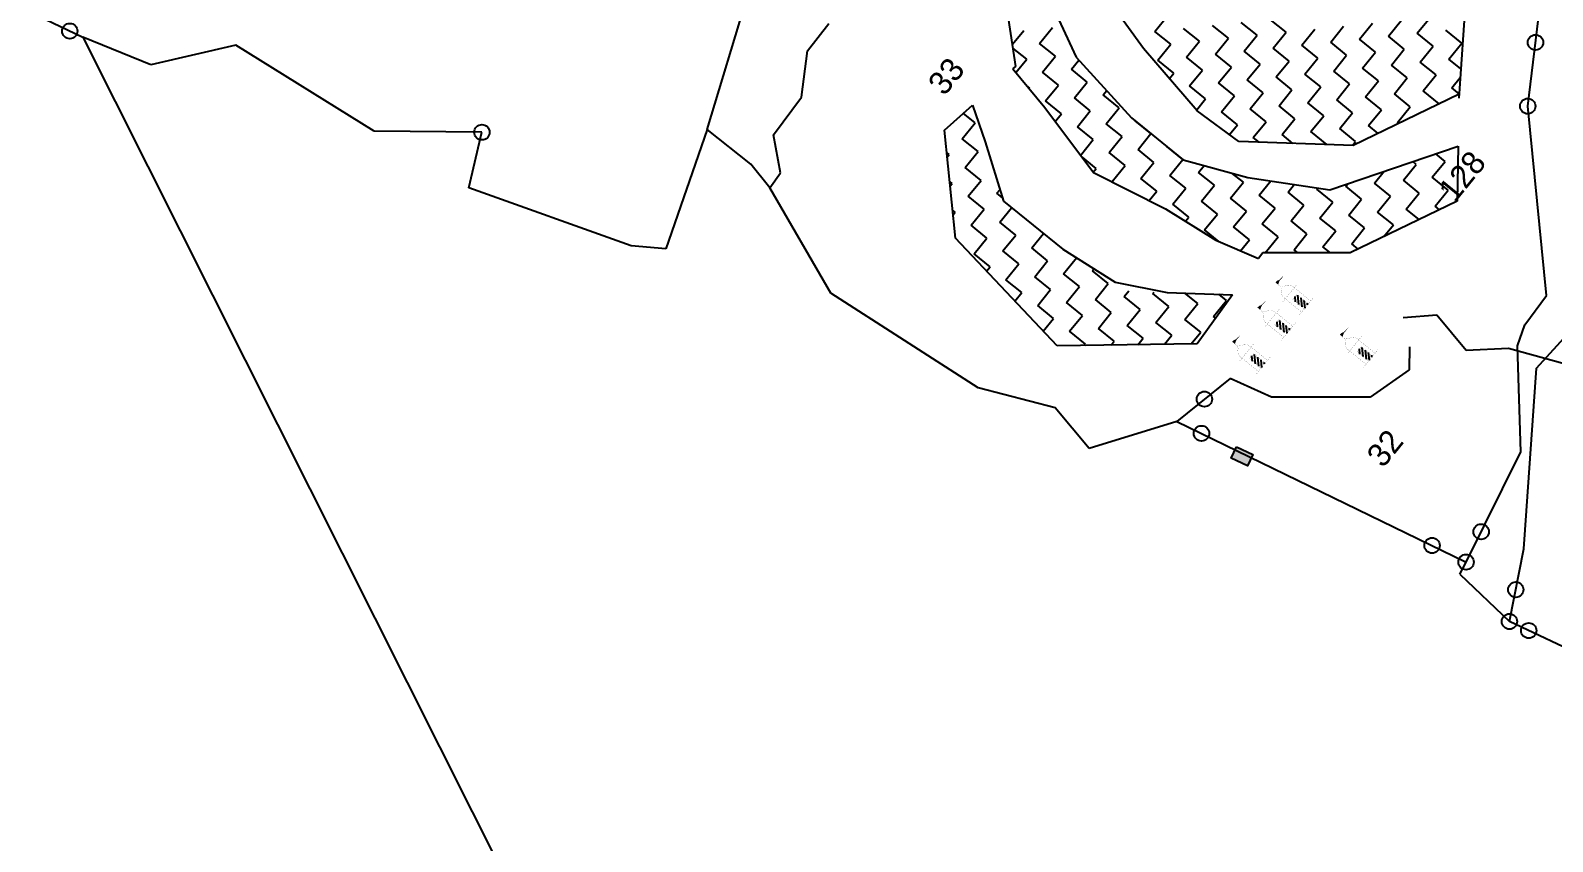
# Model space of a CAD drawing. Header units: metres. Extents: x 303647 to 308666, y 1943822 to 1947889.
# Drawn here: x 305024 to 305615, y 1945437 to 1945752 of the extents above; entities that cross this region are included whole.
import ezdxf

# ---------------------------------------------------------------- set-up
doc = ezdxf.new("R2010")
doc.units = ezdxf.units.M
for name, color, linetype in [('LINE_WATER', 4, 'Continuous'), ('OFF', 1, 'Continuous'), ('POLY_HATCH', 12, 'Continuous'), ('POLY_PARCEL', 6, 'Continuous'), ('POLY_ROAD', 30, 'Continuous'), ('POLY_WATER', 4, 'Continuous'), ('TEXT_PARCEL', 7, 'Continuous')]:
    doc.layers.add(name, color=color, linetype=linetype)
doc.styles.add('TEXT_MAP', font='')
doc.styles.get('TEXT_MAP').set_extended_font_data('Kruti Dev 050')

msp = doc.modelspace()

# ---------------------------------------------------------------- hatches: boundary and pattern name
at = {"linetype": 'Continuous'}
for points in [[(305508.93, 1945654.55), (305509.33, 1945655.26), (305509.96, 1945655.89), (305510.62, 1945656.77), (305508.96, 1945655.22), (305508.21, 1945654.92), (305507.55, 1945654.31), (305508.53, 1945653.49), (305508.62, 1945653.61)], [(305501.95, 1945644.77), (305502.35, 1945645.47), (305502.98, 1945646.1), (305503.64, 1945646.98), (305501.98, 1945645.43), (305501.22, 1945645.13), (305500.56, 1945644.53), (305501.55, 1945643.7), (305501.64, 1945643.82)], [(305492.14, 1945631.49), (305492.53, 1945632.19), (305493.16, 1945632.82), (305493.82, 1945633.7), (305492.16, 1945632.15), (305491.41, 1945631.85), (305490.75, 1945631.25), (305491.73, 1945630.42), (305491.83, 1945630.54)], [(305533.94, 1945634.25), (305534.34, 1945634.96), (305534.96, 1945635.59), (305535.63, 1945636.47), (305533.97, 1945634.92), (305533.21, 1945634.62), (305532.55, 1945634.02), (305533.54, 1945633.19), (305533.63, 1945633.31)]]:
    msp.add_hatch(color=256, dxfattribs=at).paths.add_polyline_path(points)
h = msp.add_hatch(dxfattribs=at)
h.set_pattern_fill('ANSI31', color=256, scale=9.02427, angle=50.9303, style=0)
h.set_pattern_definition([(95.9303, (305565.9454, 1945301.8102), (-1.121997, -0.116547), [])])
h.paths.add_polyline_path([(305514.24, 1945647.68), (305518.76, 1945644.01), (305520.35, 1945645.97), (305515.83, 1945649.64)])
h = msp.add_hatch(dxfattribs=at)
h.set_pattern_fill('ANSI31', color=256, scale=9.02427, angle=50.9303, style=0)
h.set_pattern_definition([(95.9303, (305558.9645, 1945292.0224), (-1.121997, -0.116547), [])])
h.paths.add_polyline_path([(305507.26, 1945637.9), (305511.78, 1945634.22), (305513.37, 1945636.18), (305508.85, 1945639.85)])
h = msp.add_hatch(dxfattribs=at)
h.set_pattern_fill('ANSI31', color=256, scale=9.02427, angle=50.9303, style=0)
h.set_pattern_definition([(95.9303, (305590.9508, 1945281.5108), (-1.121997, -0.116547), [])])
h.paths.add_polyline_path([(305539.24, 1945627.39), (305543.77, 1945623.71), (305545.36, 1945625.67), (305540.83, 1945629.34)])
h = msp.add_hatch(dxfattribs=at)
h.set_pattern_fill('ANSI31', color=256, scale=9.02427, angle=50.9303, style=0)
h.set_pattern_definition([(95.9303, (305549.1476, 1945278.7413), (-1.121997, -0.116547), [])])
h.paths.add_polyline_path([(305497.44, 1945624.62), (305501.96, 1945620.94), (305503.55, 1945622.9), (305499.03, 1945626.57)])
msp.add_hatch(color=256).paths.add_polyline_path([(305496.67, 1945583.04), (305498.71, 1945587.41), (305492.39, 1945590.36), (305490.35, 1945585.99)])

# ---------------------------------------------------------------- linework, layer by layer
at = {"linetype": 'Continuous', "const_width": 0.0451}
for points in [[(305509.61, 1945652.58), (305507.55, 1945654.31), (305508.21, 1945654.92), (305508.96, 1945655.22), (305510.62, 1945656.77), (305509.96, 1945655.89), (305509.33, 1945655.26), (305508.93, 1945654.55), (305508.62, 1945653.61), (305508.53, 1945653.49)], [(305511.36, 1945647.92), (305510.56, 1945648.57), (305509.83, 1945649.78), (305509.71, 1945650.96), (305509.84, 1945651.82), (305509.61, 1945652.58), (305510.32, 1945652.69), (305511.54, 1945653.01), (305512.18, 1945653.23), (305513, 1945653.19), (305513.87, 1945652.94), (305514.87, 1945652.24)], [(305510.38, 1945646.72), (305515.95, 1945653.58)], [(305521.24, 1945647.07), (305514.87, 1945652.24)], [(305502.63, 1945642.8), (305500.56, 1945644.53), (305501.22, 1945645.13), (305501.98, 1945645.43), (305503.64, 1945646.98), (305502.98, 1945646.1), (305502.35, 1945645.47), (305501.95, 1945644.77), (305501.64, 1945643.82), (305501.55, 1945643.7)], [(305517.73, 1945642.74), (305511.36, 1945647.92)], [(305518.76, 1945644.01), (305514.24, 1945647.68), (305515.83, 1945649.64), (305520.35, 1945645.97)], [(305516.76, 1945641.54), (305522.38, 1945648.47)], [(305504.38, 1945638.13), (305503.58, 1945638.78), (305502.85, 1945639.99), (305502.73, 1945641.17), (305502.86, 1945642.04), (305502.63, 1945642.8), (305503.34, 1945642.9), (305504.56, 1945643.22), (305505.2, 1945643.44), (305506.02, 1945643.4), (305506.89, 1945643.15), (305507.89, 1945642.45)], [(305503.4, 1945636.93), (305508.97, 1945643.79)], [(305511.78, 1945634.22), (305507.26, 1945637.9), (305508.85, 1945639.85), (305513.37, 1945636.18)], [(305514.26, 1945637.28), (305507.89, 1945642.45)], [(305492.81, 1945629.51), (305490.75, 1945631.25), (305491.41, 1945631.85), (305492.16, 1945632.15), (305493.82, 1945633.7), (305493.16, 1945632.82), (305492.53, 1945632.19), (305492.14, 1945631.49), (305491.83, 1945630.54), (305491.73, 1945630.42)], [(305510.75, 1945632.95), (305504.38, 1945638.13)], [(305509.78, 1945631.75), (305515.4, 1945638.69)], [(305534.61, 1945632.28), (305532.55, 1945634.02), (305533.21, 1945634.62), (305533.97, 1945634.92), (305535.63, 1945636.47), (305534.96, 1945635.59), (305534.34, 1945634.96), (305533.94, 1945634.25), (305533.63, 1945633.31), (305533.54, 1945633.19)], [(305494.56, 1945624.85), (305493.76, 1945625.5), (305493.04, 1945626.71), (305492.91, 1945627.89), (305493.05, 1945628.75), (305492.81, 1945629.51), (305493.52, 1945629.62), (305494.74, 1945629.94), (305495.38, 1945630.16), (305496.2, 1945630.12), (305497.08, 1945629.87), (305498.07, 1945629.17)], [(305493.58, 1945623.65), (305499.16, 1945630.51)], [(305504.44, 1945624), (305498.07, 1945629.17)], [(305536.36, 1945627.62), (305535.56, 1945628.27), (305534.84, 1945629.48), (305534.72, 1945630.66), (305534.85, 1945631.52), (305534.61, 1945632.28), (305535.32, 1945632.39), (305536.55, 1945632.71), (305537.18, 1945632.93), (305538, 1945632.89), (305538.88, 1945632.64), (305539.87, 1945631.94)], [(305535.39, 1945626.42), (305540.96, 1945633.28)], [(305542.74, 1945622.44), (305536.36, 1945627.62)], [(305543.77, 1945623.71), (305539.24, 1945627.39), (305540.83, 1945629.34), (305545.36, 1945625.67)], [(305546.25, 1945626.77), (305539.87, 1945631.94)], [(305541.76, 1945621.24), (305547.39, 1945628.17)], [(305500.93, 1945619.67), (305494.56, 1945624.85)], [(305501.96, 1945620.94), (305497.44, 1945624.62), (305499.03, 1945626.57), (305503.55, 1945622.9)], [(305499.96, 1945618.47), (305505.59, 1945625.4)]]:
    msp.add_lwpolyline(points, dxfattribs=at)
msp.add_lwpolyline([(305492.39, 1945590.36), (305498.71, 1945587.41), (305496.67, 1945583.04), (305490.35, 1945585.99)], close=True)
for centre in [(305039.1, 1945752), (305608.57, 1945747.58), (305605.56, 1945722.81), (305199.22, 1945712.65), (305479.94, 1945608.93), (305478.81, 1945595.6), (305587.46, 1945557.38), (305568.38, 1945552.02), (305581.6, 1945545.59), (305600.91, 1945534.86), (305598.45, 1945522.49), (305605.93, 1945518.96)]:
    msp.add_circle(centre, 2.99)
at = {"layer": 'LINE_WATER'}
for p, q in [((305325.77, 1945744.38), (305333.96, 1945754.89)), ((305323.38, 1945726.35), (305325.77, 1945744.38)), ((305312.53, 1945711.69), (305323.38, 1945726.35)), ((305315.22, 1945696.9), (305312.53, 1945711.69)), ((305311.09, 1945691.09), (305315.22, 1945696.9)), ((305570.23, 1945641.59), (305557.09, 1945640.54)), ((305581.58, 1945627.87), (305570.23, 1945641.59)), ((305559.58, 1945629.21), (305559.51, 1945620.26)), ((305598.07, 1945628.6), (305581.58, 1945627.87)), ((305646.13, 1945615.4), (305598.07, 1945628.6)), ((305489.97, 1945616.97), (305469.17, 1945600.29)), ((305505.96, 1945609.7), (305489.97, 1945616.97)), ((305559.51, 1945620.26), (305544.37, 1945609.73)), ((305544.37, 1945609.73), (305505.96, 1945609.7))]:
    msp.add_line(p, q, dxfattribs=at)
at = {"layer": 'OFF'}
msp.add_line((305579.23, 1945540.84), (305598.45, 1945522.49), dxfattribs=at)
at = {"layer": 'POLY_HATCH'}
for p, q in [((305406.65, 1945738.24), (305399.18, 1945787.16)), ((305414.4, 1945775.58), (305430.13, 1945741.86)), ((305456.29, 1945745.27), (305438.85, 1945769.29)), ((305581.68, 1945768.65), (305578.82, 1945725.92)), ((305430.13, 1945741.86), (305451.61, 1945718.27)), ((305477.17, 1945720.93), (305456.29, 1945745.27)), ((305405.56, 1945737.26), (305406.65, 1945738.24)), ((305405.56, 1945737.26), (305417.88, 1945722.23)), ((305378.9, 1945713.52), (305389.78, 1945723.21)), ((305389.78, 1945723.21), (305394.78, 1945708.94)), ((305417.88, 1945722.23), (305436.81, 1945697)), ((305578.92, 1945727.45), (305537.7, 1945707.53)), ((305451.61, 1945718.27), (305471.65, 1945702)), ((305493.36, 1945709.02), (305477.17, 1945720.93)), ((305383.24, 1945671.55), (305378.9, 1945713.52)), ((305394.78, 1945708.94), (305401.92, 1945685.88)), ((305537.7, 1945707.53), (305493.36, 1945709.02)), ((305528.61, 1945690.26), (305578.49, 1945707.28)), ((305578.49, 1945707.28), (305578.11, 1945685.85)), ((305471.65, 1945702), (305496.84, 1945695.1)), ((305436.81, 1945697), (305464.78, 1945682.92)), ((305496.84, 1945695.1), (305528.61, 1945690.26)), ((305401.92, 1945685.88), (305424.93, 1945667.21)), ((305464.78, 1945682.92), (305484.4, 1945670.69)), ((305578.11, 1945685.85), (305536.55, 1945665.75)), ((305422.72, 1945629.61), (305383.24, 1945671.55)), ((305484.4, 1945670.69), (305500.96, 1945663.54)), ((305424.93, 1945667.21), (305445.3, 1945654.37)), ((305502.61, 1945665.84), (305500.96, 1945663.54)), ((305536.55, 1945665.75), (305502.61, 1945665.84)), ((305445.3, 1945654.37), (305465.43, 1945650.35)), ((305465.43, 1945650.35), (305490.87, 1945649.51)), ((305490.87, 1945649.51), (305477.17, 1945630.45)), ((305477.17, 1945630.45), (305422.72, 1945629.61))]:
    msp.add_line(p, q, dxfattribs=at)
at = {"layer": 'POLY_HATCH', "linetype": 'Continuous'}
for p, q in [((305460.67, 1945751.88), (305465.69, 1945758.06)), ((305405.34, 1945746.86), (305409.71, 1945752.25)), ((305415.89, 1945747.23), (305420.91, 1945753.41)), ((305466.85, 1945746.87), (305460.67, 1945751.88)), ((305478.05, 1945748.03), (305471.87, 1945753.05)), ((305489.24, 1945749.19), (305483.07, 1945754.21)), ((305500.44, 1945750.36), (305494.26, 1945755.37)), ((305511.64, 1945751.52), (305505.46, 1945756.54)), ((305517.81, 1945746.5), (305522.83, 1945752.68)), ((305529.01, 1945747.67), (305534.03, 1945753.85)), ((305540.21, 1945748.83), (305545.22, 1945755.01)), ((305551.4, 1945749.99), (305556.42, 1945756.17)), ((305562.6, 1945751.16), (305567.61, 1945757.33)), ((305579.97, 1945747.3), (305573.79, 1945752.32)), ((305422.07, 1945742.22), (305415.89, 1945747.23)), ((305461.84, 1945740.69), (305466.85, 1945746.87)), ((305473.03, 1945741.85), (305478.05, 1945748.03)), ((305484.23, 1945743.02), (305489.24, 1945749.19)), ((305495.42, 1945744.18), (305500.44, 1945750.36)), ((305506.62, 1945745.34), (305511.64, 1945751.52)), ((305523.99, 1945741.49), (305517.81, 1945746.5)), ((305535.19, 1945742.65), (305529.01, 1945747.67)), ((305546.38, 1945743.81), (305540.21, 1945748.83)), ((305557.58, 1945744.98), (305551.4, 1945749.99)), ((305568.78, 1945746.14), (305562.6, 1945751.16)), ((305563.76, 1945739.96), (305568.78, 1945746.14)), ((305574.95, 1945741.12), (305579.97, 1945747.3)), ((305410.88, 1945741.05), (305405.56, 1945745.37)), ((305406.69, 1945735.89), (305410.88, 1945741.05)), ((305417.06, 1945736.04), (305422.07, 1945742.22)), ((305428.25, 1945737.2), (305431.14, 1945740.75)), ((305468.02, 1945735.67), (305461.84, 1945740.69)), ((305479.21, 1945736.84), (305473.03, 1945741.85)), ((305490.41, 1945738), (305484.23, 1945743.02)), ((305501.6, 1945739.16), (305495.42, 1945744.18)), ((305512.8, 1945740.32), (305506.62, 1945745.34)), ((305507.78, 1945734.15), (305512.8, 1945740.32)), ((305518.98, 1945735.31), (305523.99, 1945741.49)), ((305530.17, 1945736.47), (305535.19, 1945742.65)), ((305541.37, 1945737.63), (305546.38, 1945743.81)), ((305552.56, 1945738.8), (305557.58, 1945744.98)), ((305569.94, 1945734.94), (305563.76, 1945739.96)), ((305579.59, 1945737.36), (305574.95, 1945741.12)), ((305423.24, 1945731.02), (305417.06, 1945736.04)), ((305434.43, 1945732.18), (305428.25, 1945737.2)), ((305466.32, 1945733.58), (305468.02, 1945735.67)), ((305474.2, 1945730.66), (305479.21, 1945736.84)), ((305485.39, 1945731.82), (305490.41, 1945738)), ((305496.59, 1945732.98), (305501.6, 1945739.16)), ((305513.96, 1945729.13), (305507.78, 1945734.15)), ((305525.16, 1945730.29), (305518.98, 1945735.31)), ((305536.35, 1945731.46), (305530.17, 1945736.47)), ((305547.55, 1945732.62), (305541.37, 1945737.63)), ((305558.74, 1945733.78), (305552.56, 1945738.8)), ((305564.92, 1945728.76), (305569.94, 1945734.94)), ((305576.12, 1945729.93), (305579.35, 1945733.92)), ((305412.04, 1945729.86), (305410.81, 1945730.86)), ((305411.83, 1945729.61), (305412.04, 1945729.86)), ((305418.22, 1945724.84), (305423.24, 1945731.02)), ((305429.41, 1945726.01), (305434.43, 1945732.18)), ((305440.61, 1945727.17), (305441.97, 1945728.85)), ((305480.38, 1945725.64), (305474.2, 1945730.66)), ((305491.57, 1945726.8), (305485.39, 1945731.82)), ((305502.77, 1945727.97), (305496.59, 1945732.98)), ((305497.75, 1945721.79), (305502.77, 1945727.97)), ((305508.95, 1945722.95), (305513.96, 1945729.13)), ((305520.14, 1945724.11), (305525.16, 1945730.29)), ((305531.34, 1945725.28), (305536.35, 1945731.46)), ((305542.53, 1945726.44), (305547.55, 1945732.62)), ((305553.73, 1945727.6), (305558.74, 1945733.78)), ((305571.1, 1945723.75), (305564.92, 1945728.76)), ((305578.93, 1945727.64), (305576.12, 1945729.93)), ((305424.4, 1945719.83), (305418.22, 1945724.84)), ((305435.59, 1945720.99), (305429.41, 1945726.01)), ((305446.79, 1945722.15), (305440.61, 1945727.17)), ((305441.77, 1945715.97), (305446.79, 1945722.15)), ((305476.85, 1945721.3), (305480.38, 1945725.64)), ((305486.55, 1945720.62), (305491.57, 1945726.8)), ((305515.12, 1945717.93), (305508.95, 1945722.95)), ((305526.32, 1945719.1), (305520.14, 1945724.11)), ((305537.51, 1945720.26), (305531.34, 1945725.28)), ((305548.71, 1945721.42), (305542.53, 1945726.44)), ((305559.91, 1945722.59), (305553.73, 1945727.6)), ((305554.89, 1945716.41), (305559.91, 1945722.59)), ((305571, 1945723.62), (305571.1, 1945723.75)), ((305385.8, 1945710.16), (305390.81, 1945716.34)), ((305390.81, 1945716.34), (305386.24, 1945720.05)), ((305421.95, 1945716.81), (305424.4, 1945719.83)), ((305430.58, 1945714.81), (305435.59, 1945720.99)), ((305452.97, 1945717.14), (305452.98, 1945717.15)), ((305459.15, 1945712.12), (305452.97, 1945717.14)), ((305492.73, 1945715.61), (305486.55, 1945720.62)), ((305503.93, 1945716.77), (305497.75, 1945721.79)), ((305498.91, 1945710.59), (305503.93, 1945716.77)), ((305510.11, 1945711.75), (305515.12, 1945717.93)), ((305521.3, 1945712.92), (305526.32, 1945719.1)), ((305532.5, 1945714.08), (305537.51, 1945720.26)), ((305543.69, 1945715.24), (305548.71, 1945721.42)), ((305555.33, 1945716.05), (305554.89, 1945716.41)), ((305436.76, 1945709.79), (305430.58, 1945714.81)), ((305447.95, 1945710.96), (305441.77, 1945715.97)), ((305442.94, 1945704.78), (305447.95, 1945710.96)), ((305454.13, 1945705.94), (305459.15, 1945712.12)), ((305489.62, 1945711.77), (305492.73, 1945715.61)), ((305501.17, 1945708.76), (305498.91, 1945710.59)), ((305514.35, 1945708.31), (305510.11, 1945711.75)), ((305527.48, 1945707.9), (305521.3, 1945712.92)), ((305538.68, 1945709.06), (305532.5, 1945714.08)), ((305547.42, 1945712.22), (305543.69, 1945715.24)), ((305380.78, 1945703.98), (305379.81, 1945704.77)), ((305391.98, 1945705.14), (305385.8, 1945710.16)), ((305386.96, 1945698.96), (305391.98, 1945705.14)), ((305431.8, 1945703.68), (305436.76, 1945709.79)), ((305449.11, 1945699.76), (305442.94, 1945704.78)), ((305460.31, 1945700.92), (305454.13, 1945705.94)), ((305465.33, 1945707.1), (305465.34, 1945707.12)), ((305471.51, 1945702.09), (305465.33, 1945707.1)), ((305527.46, 1945707.87), (305527.48, 1945707.9)), ((305537.44, 1945707.53), (305538.68, 1945709.06)), ((305573.43, 1945701.36), (305569.79, 1945704.31)), ((305379.99, 1945703.01), (305380.78, 1945703.98)), ((305393.14, 1945693.95), (305386.96, 1945698.96)), ((305437.92, 1945698.6), (305432.01, 1945703.4)), ((305436.72, 1945697.12), (305437.92, 1945698.6)), ((305444.1, 1945693.58), (305449.11, 1945699.76)), ((305455.29, 1945694.74), (305460.31, 1945700.92)), ((305466.49, 1945695.91), (305471.51, 1945702.09)), ((305477.68, 1945697.07), (305479.86, 1945699.75)), ((305557.22, 1945694.02), (305562.23, 1945700.19)), ((305562.23, 1945700.19), (305560.9, 1945701.28)), ((305568.41, 1945695.18), (305573.43, 1945701.36)), ((305381.94, 1945692.78), (305380.96, 1945693.58)), ((305381.15, 1945691.8), (305381.94, 1945692.78)), ((305388.12, 1945687.77), (305393.14, 1945693.95)), ((305444.91, 1945692.92), (305444.1, 1945693.58)), ((305461.47, 1945689.73), (305455.29, 1945694.74)), ((305472.67, 1945690.89), (305466.49, 1945695.91)), ((305483.86, 1945692.05), (305477.68, 1945697.07)), ((305490.04, 1945687.04), (305495.06, 1945693.22)), ((305495.06, 1945693.22), (305490.65, 1945696.8)), ((305501.24, 1945688.2), (305505.74, 1945693.75)), ((305534.82, 1945691.69), (305535.6, 1945692.64)), ((305546.02, 1945692.85), (305549.78, 1945697.48)), ((305552.2, 1945687.84), (305546.02, 1945692.85)), ((305563.39, 1945689), (305557.22, 1945694.02)), ((305574.59, 1945690.16), (305568.41, 1945695.18)), ((305394.3, 1945682.75), (305388.12, 1945687.77)), ((305399.32, 1945688.93), (305400.52, 1945690.41)), ((305401.54, 1945687.13), (305399.32, 1945688.93)), ((305458.51, 1945686.08), (305461.47, 1945689.73)), ((305467.65, 1945684.71), (305472.67, 1945690.89)), ((305478.85, 1945685.88), (305483.86, 1945692.05)), ((305496.22, 1945682.02), (305490.04, 1945687.04)), ((305507.42, 1945683.19), (305501.24, 1945688.2)), ((305512.43, 1945689.36), (305514.86, 1945692.35)), ((305518.61, 1945684.35), (305512.43, 1945689.36)), ((305523.63, 1945690.53), (305523.98, 1945690.96)), ((305529.81, 1945685.51), (305523.63, 1945690.53)), ((305541, 1945686.67), (305534.82, 1945691.69)), ((305535.99, 1945680.49), (305541, 1945686.67)), ((305547.18, 1945681.66), (305552.2, 1945687.84)), ((305558.38, 1945682.82), (305563.39, 1945689)), ((305569.57, 1945683.98), (305574.59, 1945690.16)), ((305383.11, 1945681.59), (305382.12, 1945682.39)), ((305382.3, 1945680.6), (305383.11, 1945681.59)), ((305389.28, 1945676.57), (305394.3, 1945682.75)), ((305400.48, 1945677.74), (305405.04, 1945683.35)), ((305473.83, 1945679.7), (305467.65, 1945684.71)), ((305485.03, 1945680.86), (305478.85, 1945685.88)), ((305480.01, 1945674.68), (305485.03, 1945680.86)), ((305491.21, 1945675.84), (305496.22, 1945682.02)), ((305502.4, 1945677.01), (305507.42, 1945683.19)), ((305513.6, 1945678.17), (305518.61, 1945684.35)), ((305524.79, 1945679.33), (305529.81, 1945685.51)), ((305553.36, 1945676.64), (305547.18, 1945681.66)), ((305563.41, 1945678.74), (305558.38, 1945682.82)), ((305571.32, 1945682.56), (305569.57, 1945683.98)), ((305395.46, 1945671.56), (305389.28, 1945676.57)), ((305406.66, 1945672.72), (305400.48, 1945677.74)), ((305472.53, 1945678.09), (305473.83, 1945679.7)), ((305497.39, 1945670.83), (305491.21, 1945675.84)), ((305508.58, 1945671.99), (305502.4, 1945677.01)), ((305519.78, 1945673.15), (305513.6, 1945678.17)), ((305530.97, 1945674.32), (305524.79, 1945679.33)), ((305542.17, 1945675.48), (305535.99, 1945680.49)), ((305537.15, 1945669.3), (305542.17, 1945675.48)), ((305549.67, 1945672.09), (305553.36, 1945676.64)), ((305390.45, 1945665.38), (305395.46, 1945671.56)), ((305401.64, 1945666.54), (305406.66, 1945672.72)), ((305412.84, 1945667.7), (305417.4, 1945673.32)), ((305485.52, 1945670.2), (305480.01, 1945674.68)), ((305493.93, 1945666.57), (305497.39, 1945670.83)), ((305503.58, 1945665.83), (305508.58, 1945671.99)), ((305514.76, 1945666.97), (305519.78, 1945673.15)), ((305525.95, 1945668.14), (305530.97, 1945674.32)), ((305539.67, 1945667.25), (305537.15, 1945669.3)), ((305396.63, 1945660.36), (305390.45, 1945665.38)), ((305407.82, 1945661.52), (305401.64, 1945666.54)), ((305419.02, 1945662.69), (305412.84, 1945667.7)), ((305425.2, 1945657.67), (305430.21, 1945663.85)), ((305430.21, 1945663.85), (305430.06, 1945663.97)), ((305516.2, 1945665.8), (305514.76, 1945666.97)), ((305528.87, 1945665.77), (305525.95, 1945668.14)), ((305395.3, 1945658.73), (305396.63, 1945660.36)), ((305402.81, 1945655.34), (305407.82, 1945661.52)), ((305414, 1945656.51), (305419.02, 1945662.69)), ((305431.38, 1945652.65), (305425.2, 1945657.67)), ((305436.39, 1945658.83), (305437.01, 1945659.59)), ((305442.57, 1945653.82), (305436.39, 1945658.83)), ((305408.99, 1945650.33), (305402.81, 1945655.34)), ((305420.18, 1945651.49), (305414, 1945656.51)), ((305415.16, 1945645.31), (305420.18, 1945651.49)), ((305426.36, 1945646.47), (305431.38, 1945652.65)), ((305437.56, 1945647.64), (305442.57, 1945653.82)), ((305406.31, 1945647.04), (305408.99, 1945650.33)), ((305421.34, 1945640.3), (305415.16, 1945645.31)), ((305432.54, 1945641.46), (305426.36, 1945646.47)), ((305443.73, 1945642.62), (305437.56, 1945647.64)), ((305448.75, 1945648.8), (305450.57, 1945651.05)), ((305454.93, 1945643.78), (305448.75, 1945648.8)), ((305459.95, 1945649.96), (305460.4, 1945650.52)), ((305466.12, 1945644.95), (305459.95, 1945649.96)), ((305472.3, 1945639.93), (305477.32, 1945646.11)), ((305477.32, 1945646.11), (305472.38, 1945650.12)), ((305483.5, 1945641.09), (305488.52, 1945647.27)), ((305488.52, 1945647.27), (305485.55, 1945649.68)), ((305417.32, 1945635.34), (305421.34, 1945640.3)), ((305427.52, 1945635.28), (305432.54, 1945641.46)), ((305438.72, 1945636.44), (305443.73, 1945642.62)), ((305449.91, 1945637.61), (305454.93, 1945643.78)), ((305461.11, 1945638.77), (305466.12, 1945644.95)), ((305478.48, 1945634.91), (305472.3, 1945639.93)), ((305484.33, 1945640.42), (305483.5, 1945641.09)), ((305433.7, 1945630.26), (305427.52, 1945635.28)), ((305444.9, 1945631.43), (305438.72, 1945636.44)), ((305456.09, 1945632.59), (305449.91, 1945637.61)), ((305467.29, 1945633.75), (305461.11, 1945638.77)), ((305464.45, 1945630.25), (305467.29, 1945633.75)), ((305474.83, 1945630.41), (305478.48, 1945634.91)), ((305433.3, 1945629.77), (305433.7, 1945630.26)), ((305443.68, 1945629.93), (305444.9, 1945631.43)), ((305454.07, 1945630.09), (305456.09, 1945632.59))]:
    msp.add_line(p, q, dxfattribs=at)
at = {"layer": 'POLY_PARCEL'}
for p, q in [((305286.69, 1945713.79), (305315.8, 1945809.55)), ((305070.57, 1945738.85), (305044.11, 1945749.61)), ((305103.66, 1945746.46), (305070.57, 1945738.85)), ((305157.3, 1945713.06), (305103.66, 1945746.46)), ((305199.22, 1945712.65), (305157.3, 1945713.06)), ((305194.1, 1945691.01), (305199.22, 1945712.65)), ((305286.69, 1945713.79), (305270.7, 1945667.37)), ((305303.75, 1945700.23), (305286.69, 1945713.79)), ((305311.09, 1945691.09), (305303.75, 1945700.23)), ((305257.16, 1945668.51), (305194.1, 1945691.01)), ((305334.82, 1945650.09), (305311.09, 1945691.09)), ((305270.7, 1945667.37), (305257.16, 1945668.51)), ((305391.98, 1945613.35), (305334.82, 1945650.09)), ((305421.93, 1945605.55), (305391.98, 1945613.35)), ((305435.16, 1945589.71), (305421.93, 1945605.55)), ((305469.17, 1945600.29), (305435.16, 1945589.71)), ((305469.17, 1945600.29), (305581.6, 1945545.59)), ((305700.97, 1945474.18), (305598.45, 1945522.49))]:
    msp.add_line(p, q, dxfattribs=at)
at = {"layer": 'POLY_ROAD'}
for p, q in [((305605.56, 1945722.81), (305611.23, 1945769.48)), ((305612.84, 1945649.22), (305605.56, 1945722.81)), ((305604.48, 1945637.86), (305612.84, 1945649.22)), ((305601.52, 1945629.6), (305604.48, 1945637.86)), ((305609.01, 1945620.91), (305622.36, 1945635.59)), ((305602.91, 1945588.44), (305601.52, 1945629.6)), ((305604.09, 1945550.78), (305609.01, 1945620.91)), ((305581.6, 1945545.59), (305602.91, 1945588.44)), ((305598.45, 1945522.49), (305604.09, 1945550.78)), ((305579.23, 1945540.84), (305581.6, 1945545.59))]:
    msp.add_line(p, q, dxfattribs=at)
at = {"layer": 'POLY_WATER'}
for p, q in [((305023.81, 1945759.31), (305044.11, 1945749.61)), ((305044.11, 1945749.61), (305356.4, 1945128.33))]:
    msp.add_line(p, q, dxfattribs=at)

# ---------------------------------------------------------------- texts
at = {"layer": 'TEXT_PARCEL', "style": 'TEXT_MAP'}
for s, p in [('33', (305378.87, 1945726.43)), ('128', (305577.17, 1945684.99)), ('32', (305549.33, 1945581.84))]:
    msp.add_text(s, height=9.024, rotation=50.9303, dxfattribs=at).set_placement(p)

doc.saveas('drawing.dxf')
